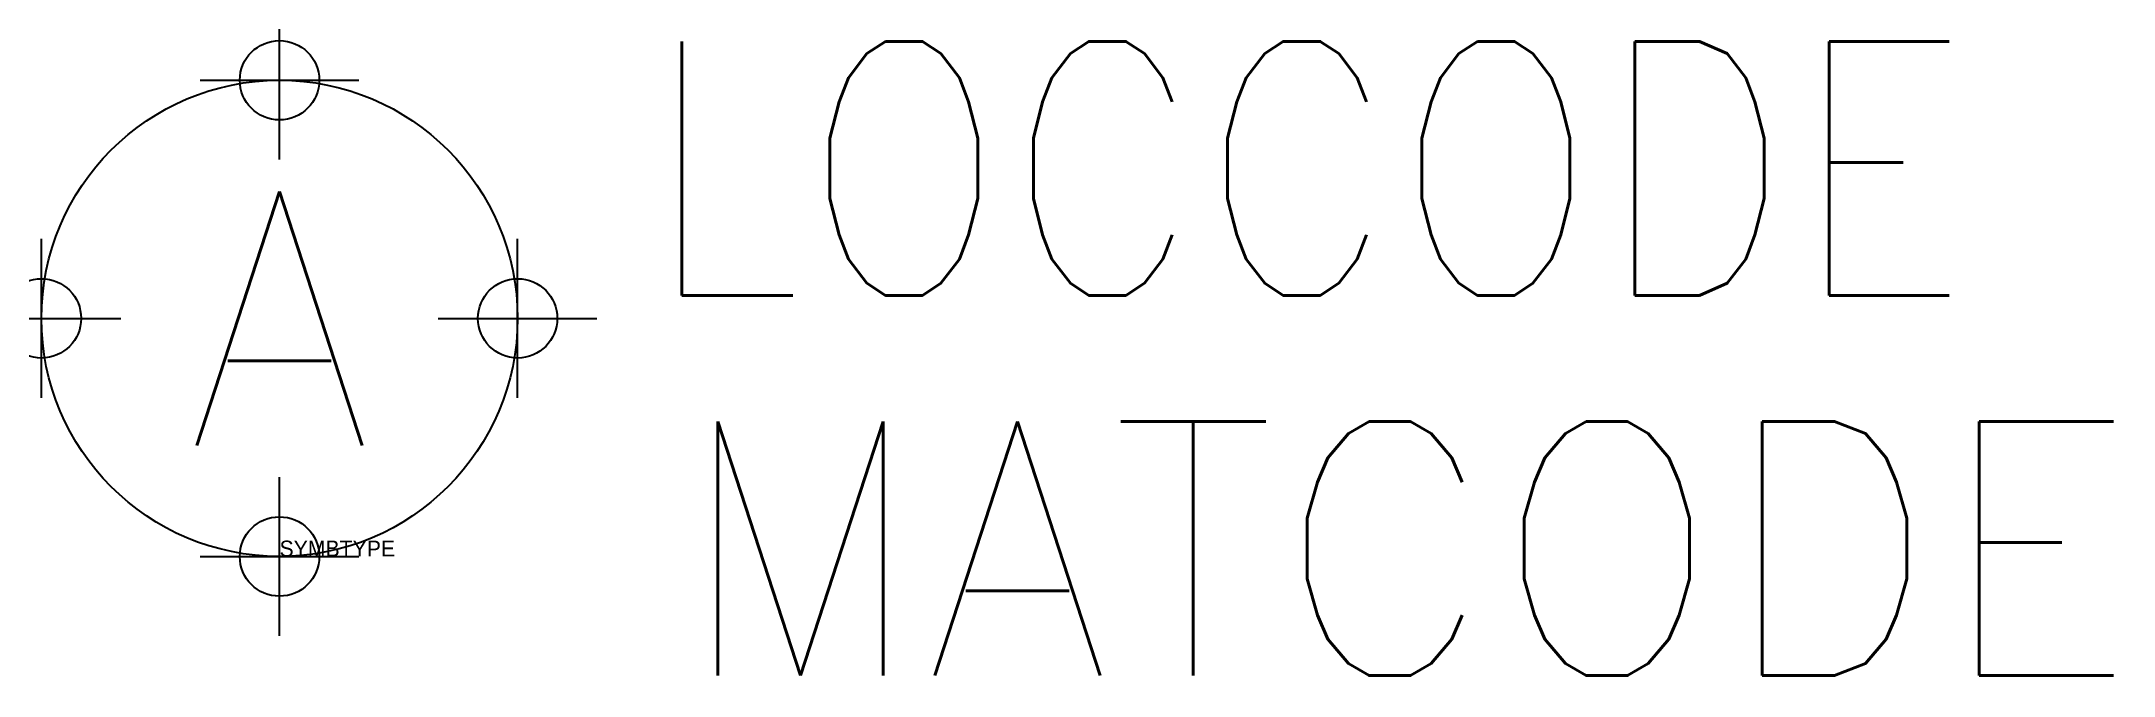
# Model space of a CAD drawing. Extents: x 117 to 143.1, y 184.5 to 192.5.
import ezdxf
from ezdxf.enums import TextEntityAlignment as Align

# ---------------------------------------------------------------- set-up
doc = ezdxf.new("R2010")
doc.units = 0
doc.header["$MEASUREMENT"] = 0
doc.header["$PDMODE"] = 34
doc.linetypes.add('DASHED', pattern=[19.05, 12.7, -6.35])
doc.layers.get('0').update_dxf_attribs({"linetype": 'CONTINUOUS'})
for name, color, linetype in [('1', 1, 'CONTINUOUS'), ('11', 30, 'DASHED'), ('12', 30, 'DASHED'), ('C', 7, 'CONTINUOUS')]:
    doc.layers.add(name, color=color, linetype=linetype)
doc.styles.add('DINY', font='SIMPLEX', dxfattribs={"width": 0.95})
doc.styles.add('ROMANS', font='ROMANS.SHX')

msp = doc.modelspace()

# ---------------------------------------------------------------- linework, layer by layer
at = {"layer": '1'}
msp.add_circle((120, 189), 3, dxfattribs=at)
at = {"layer": 'C', "color": 1}
msp.add_point((120, 192), dxfattribs=at)
at = {"layer": 'C', "color": 3}
msp.add_point((117, 189), dxfattribs=at)
at = {"layer": 'C', "color": 4}
msp.add_point((123, 189), dxfattribs=at)
at = {"layer": 'C', "color": 2}
msp.add_point((120, 186), dxfattribs=at)

# ---------------------------------------------------------------- texts
at = {"flags": 1}
msp.add_attdef('SYMBTYPE', (120, 186), 'AL', height=0.2, dxfattribs=at)
at = {"layer": '1', "style": 'DINY', "width": 0.95}
msp.add_text('A', height=3.2, dxfattribs=at).set_placement((120, 189), align=Align.MIDDLE)
at = {"layer": '11', "style": 'ROMANS', "width": 0.85}
msp.add_attdef('LOCCODE', (124.603, 189.289), '', height=3.2, dxfattribs=at)
at = {"layer": '12', "style": 'DINY', "width": 0.95}
msp.add_attdef('MATCODE', (125, 184.5), '', height=3.2, dxfattribs=at)

doc.saveas('drawing.dxf')
